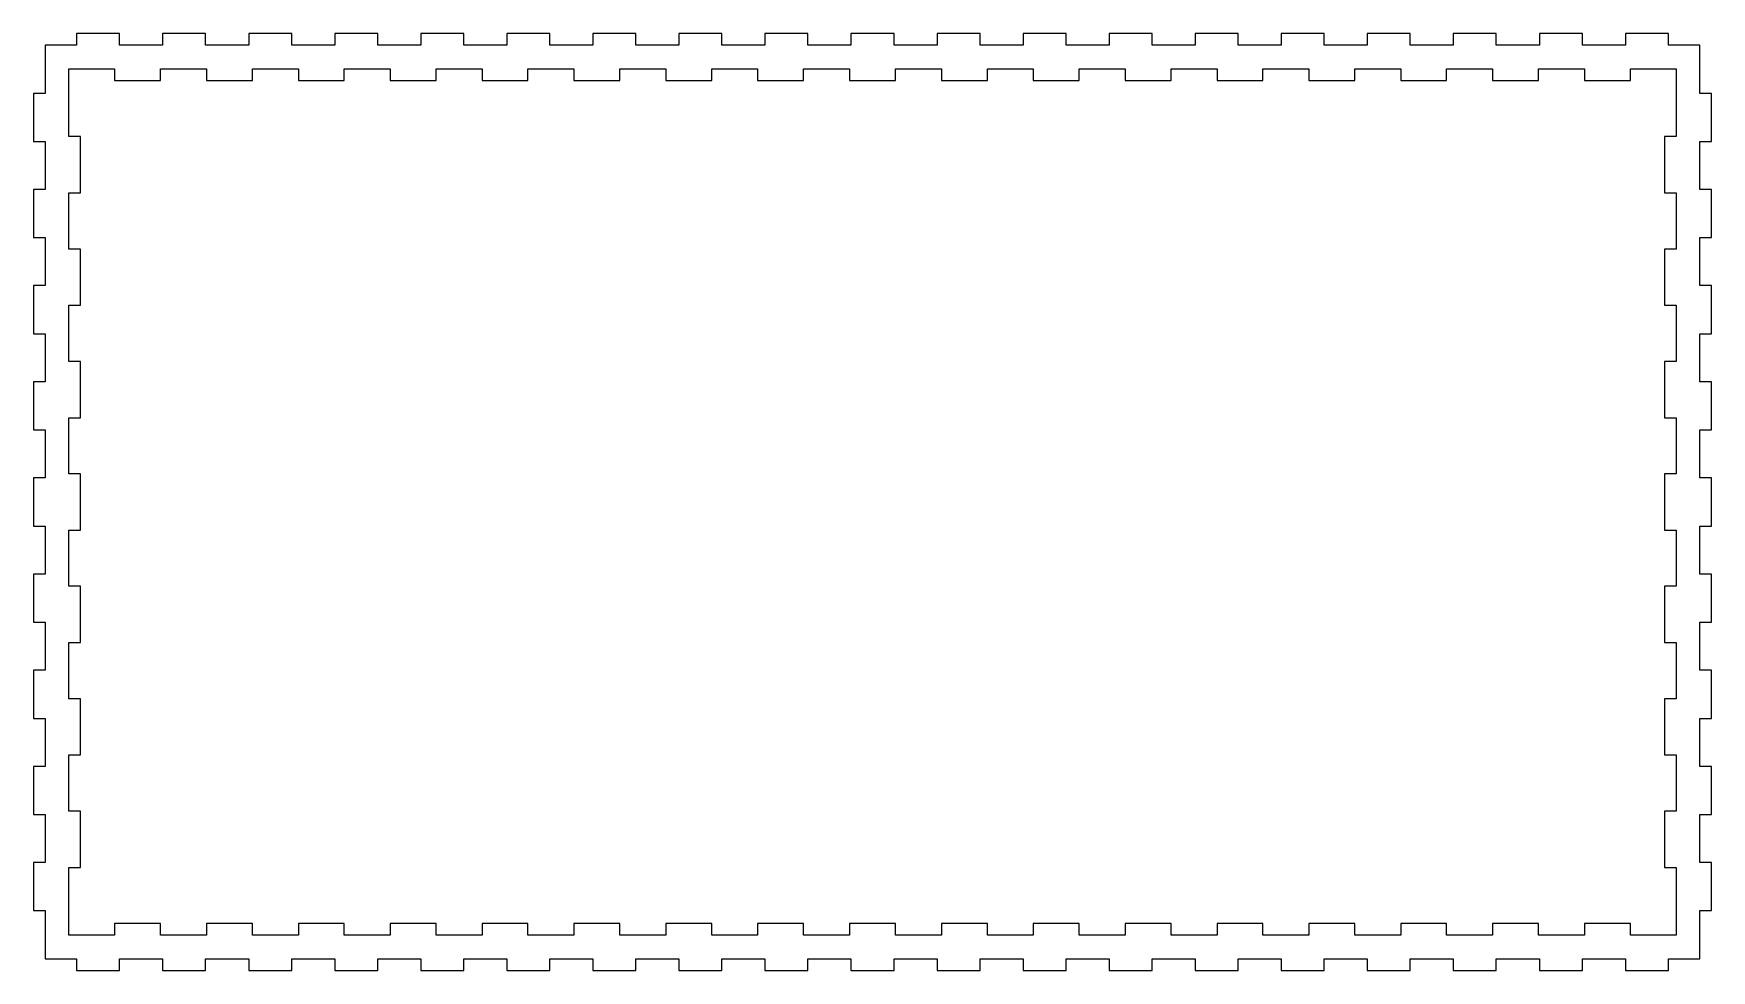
# Model space of a CAD drawing. Header units: millimetres. Extents: x -645 to -215, y 0 to 240.
import ezdxf

# ---------------------------------------------------------------- set-up
doc = ezdxf.new("R2010")
doc.units = ezdxf.units.MM
doc.layers.get('0').update_dxf_attribs({"linetype": 'CONTINUOUS'})

msp = doc.modelspace()

# ---------------------------------------------------------------- linework, layer by layer
for points in [[(-215, 224.68), (-218, 224.68), (-218, 237), (-226.03, 237), (-226.03, 240), (-237.05, 240), (-237.05, 237), (-248.08, 237), (-248.08, 240), (-259.1, 240), (-259.1, 237), (-270.13, 237), (-270.13, 240), (-281.15, 240), (-281.15, 237), (-292.18, 237), (-292.18, 240), (-303.21, 240), (-303.21, 237), (-314.23, 237), (-314.23, 240), (-325.26, 240), (-325.26, 237), (-336.28, 237), (-336.28, 240), (-347.31, 240), (-347.31, 237), (-358.33, 237), (-358.33, 240), (-369.36, 240), (-369.36, 237), (-380.38, 237), (-380.38, 240), (-391.41, 240), (-391.41, 237), (-402.44, 237), (-402.44, 240), (-413.46, 240), (-413.46, 237), (-424.49, 237), (-424.49, 240), (-435.51, 240), (-435.51, 237), (-446.54, 237), (-446.54, 240), (-457.56, 240), (-457.56, 237), (-468.59, 237), (-468.59, 240), (-479.62, 240), (-479.62, 237), (-490.64, 237), (-490.64, 240), (-501.67, 240), (-501.67, 237), (-512.69, 237), (-512.69, 240), (-523.72, 240), (-523.72, 237), (-534.74, 237), (-534.74, 240), (-545.77, 240), (-545.77, 237), (-556.79, 237), (-556.79, 240), (-567.82, 240), (-567.82, 237), (-578.85, 237), (-578.85, 240), (-589.87, 240), (-589.87, 237), (-600.9, 237), (-600.9, 240), (-611.92, 240), (-611.92, 237), (-622.95, 237), (-622.95, 240), (-633.97, 240), (-633.97, 237), (-642, 237), (-642, 224.68), (-645, 224.68), (-645, 212.37), (-642, 212.37), (-642, 200.05), (-645, 200.05), (-645, 187.74), (-642, 187.74), (-642, 175.42), (-645, 175.42), (-645, 163.11), (-642, 163.11), (-642, 150.79), (-645, 150.79), (-645, 138.47), (-642, 138.47), (-642, 126.16), (-645, 126.16), (-645, 113.84), (-642, 113.84), (-642, 101.53), (-645, 101.53), (-645, 89.21), (-642, 89.21), (-642, 76.89), (-645, 76.89), (-645, 64.58), (-642, 64.58), (-642, 52.26), (-645, 52.26), (-645, 39.95), (-642, 39.95), (-642, 27.63), (-645, 27.63), (-645, 15.32), (-642, 15.32), (-642, 3), (-633.97, 3), (-633.97, 0), (-622.95, 0), (-622.95, 3), (-611.92, 3), (-611.92, 0), (-600.9, 0), (-600.9, 3), (-589.87, 3), (-589.87, 0), (-578.85, 0), (-578.85, 3), (-567.82, 3), (-567.82, 0), (-556.79, 0), (-556.79, 3), (-545.77, 3), (-545.77, 0), (-534.74, 0), (-534.74, 3), (-523.72, 3), (-523.72, 0), (-512.69, 0), (-512.69, 3), (-501.67, 3), (-501.67, 0), (-490.64, 0), (-490.64, 3), (-479.62, 3), (-479.62, 0), (-468.59, 0), (-468.59, 3), (-457.56, 3), (-457.56, 0), (-446.54, 0), (-446.54, 3), (-435.51, 3), (-435.51, 0), (-424.49, 0), (-424.49, 3), (-413.46, 3), (-413.46, 0), (-402.44, 0), (-402.44, 3), (-391.41, 3), (-391.41, 0), (-380.38, 0), (-380.38, 3), (-369.36, 3), (-369.36, 0), (-358.33, 0), (-358.33, 3), (-347.31, 3), (-347.31, 0), (-336.28, 0), (-336.28, 3), (-325.26, 3), (-325.26, 0), (-314.23, 0), (-314.23, 3), (-303.21, 3), (-303.21, 0), (-292.18, 0), (-292.18, 3), (-281.15, 3), (-281.15, 0), (-270.13, 0), (-270.13, 3), (-259.1, 3), (-259.1, 0), (-248.08, 0), (-248.08, 3), (-237.05, 3), (-237.05, 0), (-226.03, 0), (-226.03, 3), (-218, 3), (-218, 15.32), (-215, 15.32), (-215, 27.63), (-218, 27.63), (-218, 39.95), (-215, 39.95), (-215, 52.26), (-218, 52.26), (-218, 64.58), (-215, 64.58), (-215, 76.89), (-218, 76.89), (-218, 89.21), (-215, 89.21), (-215, 101.53), (-218, 101.53), (-218, 113.84), (-215, 113.84), (-215, 126.16), (-218, 126.16), (-218, 138.47), (-215, 138.47), (-215, 150.79), (-218, 150.79), (-218, 163.11), (-215, 163.11), (-215, 175.42), (-218, 175.42), (-218, 187.74), (-215, 187.74), (-215, 200.05), (-218, 200.05), (-218, 212.37), (-215, 212.37)], [(-224, 26.4), (-224, 12), (-224, 9), (-235.77, 9), (-235.77, 12), (-247.54, 12), (-247.54, 9), (-259.31, 9), (-259.31, 12), (-271.09, 12), (-271.09, 9), (-282.86, 9), (-282.86, 12), (-294.63, 12), (-294.63, 9), (-306.4, 9), (-306.4, 12), (-318.17, 12), (-318.17, 9), (-329.94, 9), (-329.94, 12), (-341.71, 12), (-341.71, 9), (-353.49, 9), (-353.49, 12), (-365.26, 12), (-365.26, 9), (-377.03, 9), (-377.03, 12), (-388.8, 12), (-388.8, 9), (-400.57, 9), (-400.57, 12), (-412.34, 12), (-412.34, 9), (-424.11, 9), (-424.11, 12), (-435.89, 12), (-435.89, 9), (-447.66, 9), (-447.66, 12), (-459.43, 12), (-459.43, 9), (-471.2, 9), (-471.2, 12), (-482.97, 12), (-482.97, 9), (-494.74, 9), (-494.74, 12), (-506.51, 12), (-506.51, 9), (-518.29, 9), (-518.29, 12), (-530.06, 12), (-530.06, 9), (-541.83, 9), (-541.83, 12), (-553.6, 12), (-553.6, 9), (-565.37, 9), (-565.37, 12), (-577.14, 12), (-577.14, 9), (-588.91, 9), (-588.91, 12), (-600.69, 12), (-600.69, 9), (-612.46, 9), (-612.46, 12), (-624.23, 12), (-624.23, 9), (-636, 9), (-636, 26.4), (-633, 26.4), (-633, 40.8), (-636, 40.8), (-636, 55.2), (-633, 55.2), (-633, 69.6), (-636, 69.6), (-636, 84), (-633, 84), (-633, 98.4), (-636, 98.4), (-636, 112.8), (-633, 112.8), (-633, 127.2), (-636, 127.2), (-636, 141.6), (-633, 141.6), (-633, 156), (-636, 156), (-636, 170.4), (-633, 170.4), (-633, 184.8), (-636, 184.8), (-636, 199.2), (-633, 199.2), (-633, 213.6), (-636, 213.6), (-636, 228), (-636, 231), (-624.23, 231), (-624.23, 228), (-612.46, 228), (-612.46, 231), (-600.69, 231), (-600.69, 228), (-588.91, 228), (-588.91, 231), (-577.14, 231), (-577.14, 228), (-565.37, 228), (-565.37, 231), (-553.6, 231), (-553.6, 228), (-541.83, 228), (-541.83, 231), (-530.06, 231), (-530.06, 228), (-518.29, 228), (-518.29, 231), (-506.51, 231), (-506.51, 228), (-494.74, 228), (-494.74, 231), (-482.97, 231), (-482.97, 228), (-471.2, 228), (-471.2, 231), (-459.43, 231), (-459.43, 228), (-447.66, 228), (-447.66, 231), (-435.89, 231), (-435.89, 228), (-424.11, 228), (-424.11, 231), (-412.34, 231), (-412.34, 228), (-400.57, 228), (-400.57, 231), (-388.8, 231), (-388.8, 228), (-377.03, 228), (-377.03, 231), (-365.26, 231), (-365.26, 228), (-353.49, 228), (-353.49, 231), (-341.71, 231), (-341.71, 228), (-329.94, 228), (-329.94, 231), (-318.17, 231), (-318.17, 228), (-306.4, 228), (-306.4, 231), (-294.63, 231), (-294.63, 228), (-282.86, 228), (-282.86, 231), (-271.09, 231), (-271.09, 228), (-259.31, 228), (-259.31, 231), (-247.54, 231), (-247.54, 228), (-235.77, 228), (-235.77, 231), (-224, 231), (-224, 213.6), (-227, 213.6), (-227, 199.2), (-224, 199.2), (-224, 184.8), (-227, 184.8), (-227, 170.4), (-224, 170.4), (-224, 156), (-227, 156), (-227, 141.6), (-224, 141.6), (-224, 127.2), (-227, 127.2), (-227, 112.8), (-224, 112.8), (-224, 98.4), (-227, 98.4), (-227, 84), (-224, 84), (-224, 69.6), (-227, 69.6), (-227, 55.2), (-224, 55.2), (-224, 40.8), (-227, 40.8), (-227, 26.4)]]:
    msp.add_lwpolyline(points, close=True)

doc.saveas('drawing.dxf')
